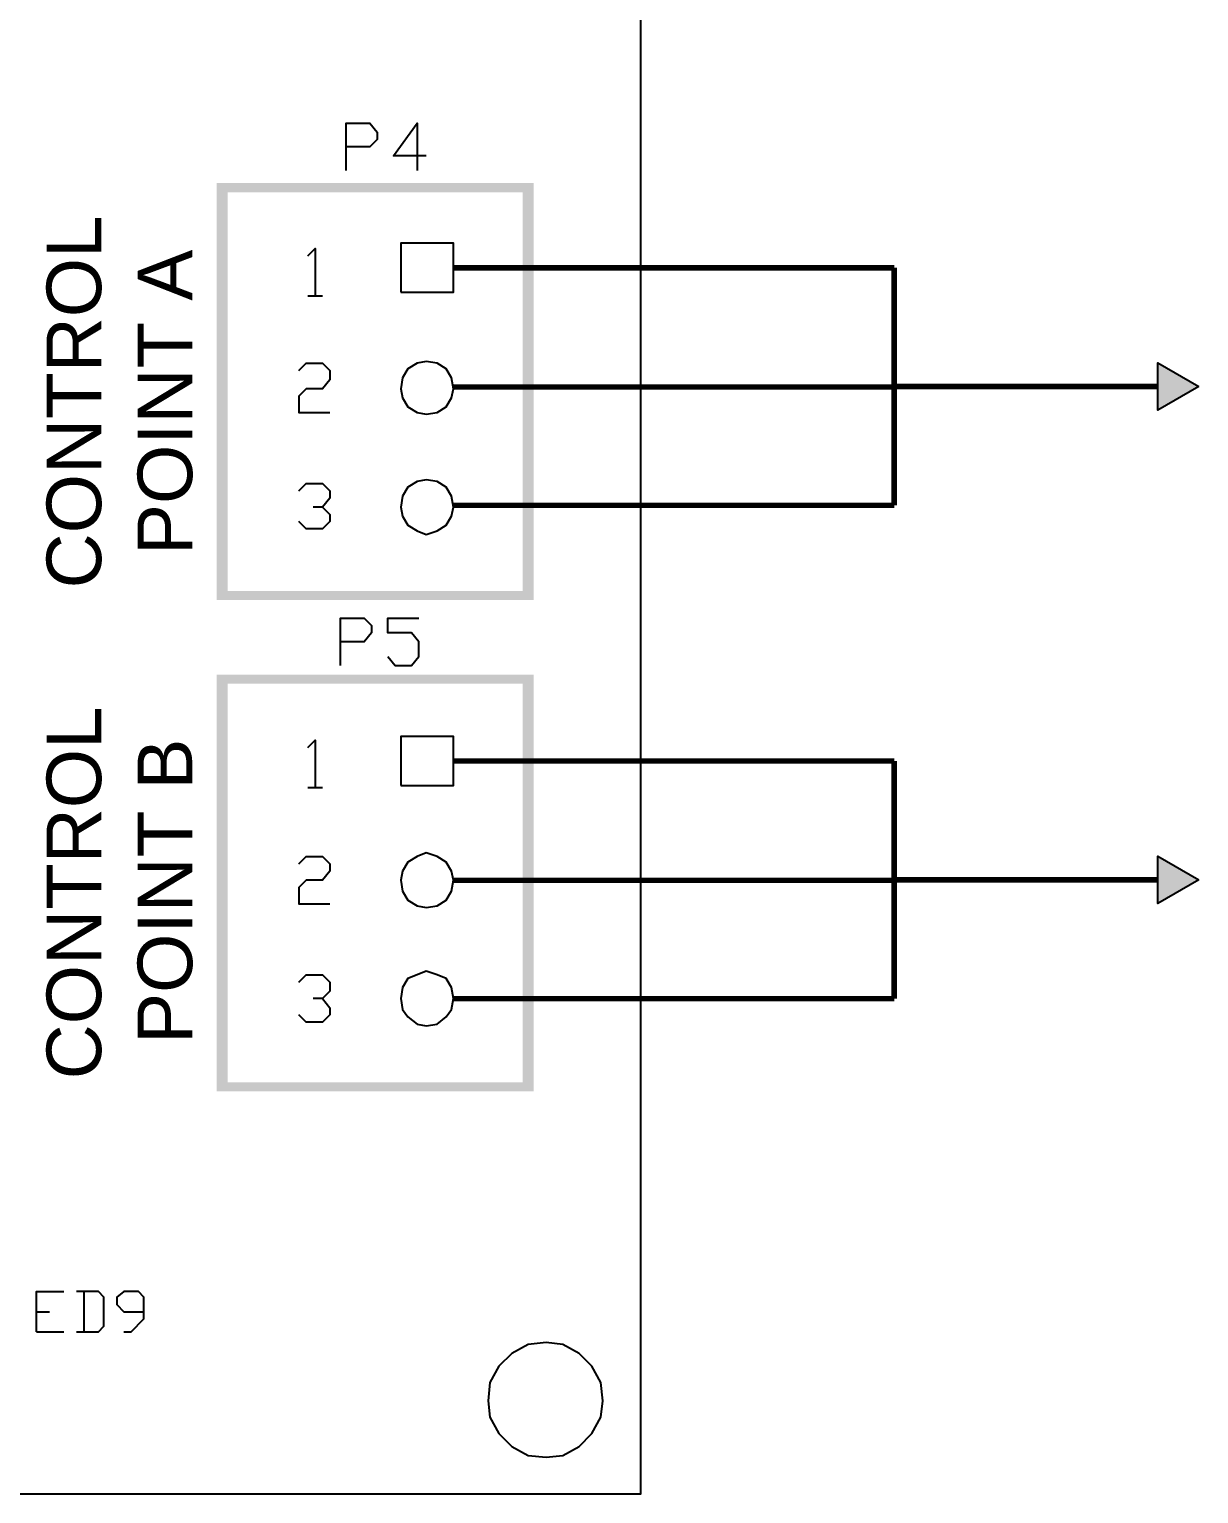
# Model space of a CAD drawing. Header units: millimetres. Extents: x 532209 to 638832, y -290618 to -196403.
# Drawn here: x 602671 to 618731, y -268153 to -248041 of the extents above; entities that cross this region are included whole.
import ezdxf
from ezdxf.enums import TextEntityAlignment as Align

# ---------------------------------------------------------------- set-up
doc = ezdxf.new("R2010")
doc.units = ezdxf.units.MM
doc.header["$LTSCALE"] = 12.5
doc.header["$MEASUREMENT"] = 0
doc.linetypes.add('HIDDEN', pattern=[0.375, 0.25, -0.125])
doc.styles.get("Standard").update_dxf_attribs({"font": 'arial.ttf'})

# ---------------------------------------------------------------- blocks, each defined once
blk = doc.blocks.new('APC L')
at = {"linetype": 'Continuous'}
for points in [[(605396, -250278), (605246, -250153), (605396, -255753)], [(605246, -250153), (605396, -255753), (605246, -255878)], [(609596, -250153), (605396, -250278), (605246, -250153)], [(609446, -250278), (609596, -250153), (605396, -250278)], [(609596, -255878), (609446, -250278), (609596, -250153)], [(609446, -255753), (609596, -255878), (609446, -250278)], [(605396, -255753), (605246, -255878), (609446, -255753)], [(605246, -255878), (609446, -255753), (609596, -255878)], [(605396, -257028), (605246, -256903), (605396, -262503)], [(605246, -256903), (605396, -262503), (605246, -262628)], [(609596, -256903), (605396, -257028), (605246, -256903)], [(609446, -257028), (609596, -256903), (605396, -257028)], [(609596, -262628), (609446, -257028), (609596, -256903)], [(609446, -262503), (609596, -262628), (609446, -257028)], [(605396, -262503), (605246, -262628), (609446, -262503)], [(605246, -262628), (609446, -262503), (609596, -262628)]]:
    blk.add_hatch(color=256, dxfattribs=at).paths.add_polyline_path(points)
h = blk.add_hatch(color=256)
h.dxf.hatch_style = 1
h.paths.add_polyline_path([(618731, -252947), (618170, -253271), (618170, -252623)])
h = blk.add_hatch(color=256)
h.dxf.hatch_style = 1
h.paths.add_polyline_path([(618731, -259722), (618170, -260046), (618170, -259398)])
for points in [[(559821, -268153), (611071, -268153), (611071, -196403), (559821, -196403), (559821, -268153)], [(607021, -249978), (607021, -249328), (607346, -249328), (607446, -249453), (607446, -249553), (607346, -249653), (607021, -249653)], [(608121, -249778), (607671, -249778), (607996, -249328), (607996, -249978)], [(607771, -251653), (608496, -251653), (608496, -250978), (607771, -250978), (607771, -251653)], [(606496, -251153), (606596, -251053), (606596, -251703)], [(606496, -251703), (606696, -251703)], [(608496, -252978), (608471, -252828), (608396, -252703), (608271, -252628), (608121, -252603), (607996, -252628), (607871, -252703), (607796, -252828), (607771, -252978), (607796, -253103), (607871, -253228), (607996, -253303), (608121, -253328), (608271, -253303), (608396, -253228), (608471, -253103), (608496, -252978)], [(606371, -252728), (606471, -252628), (606696, -252628), (606796, -252728), (606796, -252853), (606696, -252978), (606471, -252978), (606371, -253078), (606371, -253303), (606796, -253303)], [(606371, -254378), (606471, -254278), (606696, -254278), (606796, -254378), (606796, -254478), (606696, -254603), (606571, -254603)], [(608496, -254603), (608471, -254453), (608396, -254328), (608271, -254253), (608121, -254228), (607996, -254253), (607871, -254328), (607796, -254453), (607771, -254603), (607796, -254728), (607871, -254853), (607996, -254928), (608121, -254978), (608271, -254928), (608396, -254853), (608471, -254728), (608496, -254603)], [(606696, -254603), (606796, -254703), (606796, -254803), (606696, -254903), (606471, -254903), (606371, -254803)], [(606946, -256778), (606946, -256128), (607271, -256128), (607371, -256228), (607371, -256328), (607271, -256453), (606946, -256453)], [(607596, -256653), (607696, -256778), (607921, -256778), (608021, -256653), (608021, -256453), (607921, -256328), (607596, -256328), (607596, -256128), (608021, -256128)], [(606496, -257903), (606596, -257803), (606596, -258453)], [(607771, -258428), (608496, -258428), (608496, -257753), (607771, -257753), (607771, -258428)], [(606496, -258453), (606696, -258453)], [(606371, -259503), (606471, -259403), (606696, -259403), (606796, -259503), (606796, -259603), (606696, -259728), (606471, -259728), (606371, -259828), (606371, -260053), (606796, -260053)], [(608496, -259728), (608471, -259603), (608396, -259478), (608271, -259403), (608121, -259353), (607996, -259403), (607871, -259478), (607796, -259603), (607771, -259728), (607796, -259878), (607871, -260003), (607996, -260078), (608121, -260103), (608271, -260078), (608396, -260003), (608471, -259878), (608496, -259728)], [(606371, -261128), (606471, -261028), (606696, -261028), (606796, -261128), (606796, -261253), (606696, -261353), (606571, -261353)], [(608496, -261353), (608471, -261203), (608396, -261078), (608271, -261028), (608121, -260978), (607996, -261028), (607871, -261078), (607796, -261203), (607771, -261353), (607796, -261503), (607871, -261603), (607996, -261703), (608121, -261728), (608271, -261703), (608396, -261603), (608471, -261503), (608496, -261353)], [(606696, -261353), (606796, -261478), (606796, -261578), (606696, -261678), (606471, -261678), (606371, -261578)], [(602771, -265928), (602771, -265378), (603146, -265378)], [(603321, -265928), (603621, -265928), (603696, -265853), (603696, -265453), (603621, -265378), (603321, -265378)], [(603421, -265378), (603421, -265928)], [(603971, -265928), (604071, -265928), (604246, -265753), (604246, -265453), (604171, -265378), (603971, -265378), (603871, -265453), (603871, -265553), (603971, -265653), (604246, -265653)], [(602771, -265653), (602946, -265653)], [(602771, -265928), (603146, -265928)], [(610546, -266878), (610521, -266628), (610396, -266403), (610221, -266228), (609996, -266103), (609771, -266078), (609521, -266103), (609296, -266228), (609121, -266403), (608996, -266628), (608971, -266878), (608996, -267103), (609121, -267328), (609296, -267503), (609521, -267628), (609771, -267653), (609996, -267628), (610221, -267503), (610396, -267328), (610521, -267103), (610546, -266878)]]:
    blk.add_lwpolyline(points, dxfattribs=at)
at = {"linetype": 'HIDDEN', "const_width": 75}
for points in [[(608496, -251316), (614549, -251316)], [(614549, -251316), (614549, -254578)], [(608483, -252953), (614549, -252953)], [(614549, -252947), (618170, -252947)], [(608483, -254578), (614549, -254578)], [(608496, -258091), (614549, -258091)], [(614549, -258091), (614549, -261353)], [(608483, -259728), (614549, -259728)], [(614549, -259722), (618170, -259722)], [(608483, -261353), (614549, -261353)]]:
    blk.add_lwpolyline(points, dxfattribs=at)
for points in [[(618731, -252947), (618170, -253271), (618170, -252623)], [(618731, -259722), (618170, -260046), (618170, -259398)]]:
    blk.add_lwpolyline(points, close=True)
at = {"char_height": 750, "attachment_point": 1, "rotation": 90}
for s, insert in [('\\pi1609.3;CONTROL \\P\\pi2069.8;POINT A', (602908, -257329)), ('\\pi1609.3;CONTROL \\P\\pi2098.4;POINT B', (602908, -264072))]:
    blk.add_mtext_dynamic_manual_height_columns(s, width=8251.75, gutter_width=11.2, heights=[0], dxfattribs=dict(at, insert=insert))
for tag, p in [('POWER', (619828, -213872)), ('READER_1', (532807, -215497)), ('RS485_1', (619828, -222372)), ('READER_2', (532807, -226572)), ('RS485_2', (619828, -235172)), ('INPUT_2', (619828, -252947)), ('OUTPUT_2', (619828, -259722))]:
    blk.add_attdef(tag, text='', height=450).set_placement(p, align=Align.MIDDLE_LEFT)
for tag, p in [('OUTPUT_1', (565821, -271614)), ('INPUT_1', (571646, -271614))]:
    blk.add_attdef(tag, text='', height=450, rotation=270).set_placement(p, align=Align.MIDDLE_LEFT)

msp = doc.modelspace()

# ---------------------------------------------------------------- block references
msp.add_blockref('APC L', (0, 0))

doc.saveas('drawing.dxf')
